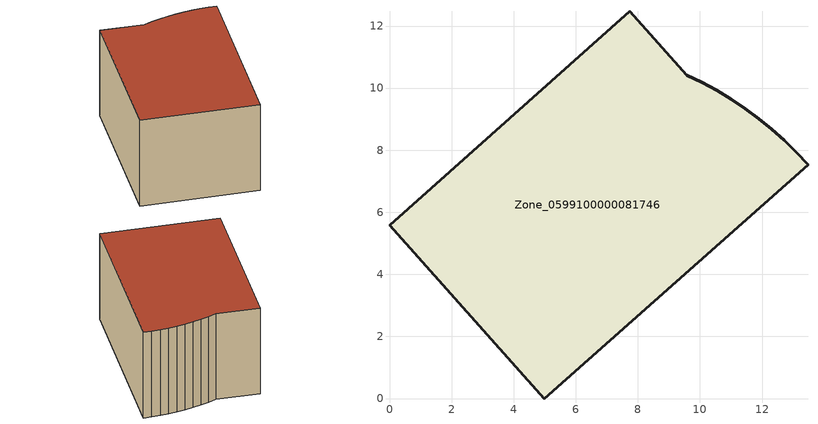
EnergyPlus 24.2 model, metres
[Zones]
Zone_0599100000081746
 floor ground (C_G): 12.31,8.68 12.72,8.31 13.11,7.94 13.48,7.54 4.98,0 0,5.58 7.74,12.47 9.57,10.42 10.06,10.18 10.54,9.92 11,9.64 11.45,9.34 11.89,9.02 z0
 wall outside (C_F): 4.98,0 13.48,7.54 13.11,7.94 12.72,8.31 12.31,8.68 11.89,9.02 11.45,9.34 11,9.64 10.54,9.92 10.06,10.18 9.57,10.42 7.74,12.47 0,5.58 4.98,0 z0:6.14
 roof outside (C_R): 7.74,12.47 0,5.58 4.98,0 13.48,7.54 13.11,7.94 12.72,8.31 12.31,8.68 11.89,9.02 11.45,9.34 11,9.64 10.54,9.92 10.06,10.18 9.57,10.42 z6.14
[BUILDING]
Pand.0599100000081746: North Axis=0; Terrain=City; Loads Convergence Tolerance Value=0.04; Temperature Convergence Tolerance Value=0.4; Solar Distribution=FullExterior; Maximum Number of Warmup Days=25; Minimum Number of Warmup Days=1
[Site:Location]
Rotterdam.The.Hague.AP_ZH_NLD Design_Conditions: Latitude=51.96; Longitude=4.45; Time Zone=1; Elevation=-4.5
[SITE:GROUNDTEMPERATURE:BUILDINGSURFACE]
18, 18, 18, 18, 18, 18, 18, 18, 18, 18, 18, 18
[MATERIAL] Thermal Absorptance=0.9; Solar Absorptance=0.7; Visible Absorptance=0.7
Name | Roughness | Thickness | Conductivity | Density | Specific Heat
G.TI.1975-1991 | MediumSmooth | 0.15 | 0.288461 | 540 | 1210
F.TI.1975-1991 | Rough | 0.3 | 0.230769 | 1920 | 840
R.TI.1975-1991 | MediumRough | 0.2 | 0.153846 | 1500 | 1000
[CONSTRUCTION]
C_G: G.TI.1975-1991
C_F: F.TI.1975-1991
C_R: R.TI.1975-1991
[ZONE]
Zone_0599100000081746: Type=1; Multiplier=1; Ceiling Height=Autocalculate; Volume=Autocalculate; Floor Area=autocalculate; Part of Total Floor Area=Yes
[ZONEINFILTRATION:DESIGNFLOWRATE]
Infil_Zone_0599100000081746: Zone or ZoneList or Space or SpaceList=Zone_0599100000081746; Schedule=AlwaysOn; Design Flow Rate Calculation Method=Flow/Area; Flow Rate per Floor Area=0.003; Constant Term Coefficient=1; Temperature Term Coefficient=0; Velocity Term Coefficient=0; Velocity Squared Term Coefficient=0
[HVACTEMPLATE:ZONE:IDEALLOADSAIRSYSTEM]
Zone_0599100000081746: Maximum Heating Supply Air Temperature=50; Minimum Cooling Supply Air Temperature=13; Maximum Heating Supply Air Humidity Ratio=0.0156; Minimum Cooling Supply Air Humidity Ratio=0.0077; Heating Limit=NoLimit; Cooling Limit=NoLimit; Dehumidification Control Type=ConstantSensibleHeatRatio; Cooling Sensible Heat Ratio=0.7; Dehumidification Setpoint=60; Humidification Control Type=None; Humidification Setpoint=30; Outdoor Air Method=None; Outdoor Air Flow Rate per Person=0.00944; Outdoor Air Flow Rate per Zone Floor Area=0; Outdoor Air Flow Rate per Zone=0; Demand Controlled Ventilation Type=None; Outdoor Air Economizer Type=NoEconomizer; Heat Recovery Type=None; Sensible Heat Recovery Effectiveness=0.7; Latent Heat Recovery Effectiveness=0.65
[ZONECONTROL:THERMOSTAT]
ThermostatControl_Zone_0599100000081746: Zone or ZoneList=Zone_0599100000081746; Control Type Schedule=DualSetpointControlType; Control 1=Thermostat_Zone_0599100000081746; Temperature Difference Between Cutout And Setpoint=0
[THERMOSTATSETPOINT:DUALSETPOINT]
Thermostat_Zone_0599100000081746: Heating Setpoint Temperature Schedule=HeatingSetpoint_Zone_0599100000081746; Cooling Setpoint Temperature Schedule=CoolingSetpoint_Zone_0599100000081746
[SCHEDULE:COMPACT]
HeatingSetpoint_Zone_0599100000081746: Through: 12/31, For: AllDays, Until: 24:00, 21
CoolingSetpoint_Zone_0599100000081746: Through: 12/31, For: AllDays, Until: 24:00, 24
DualSetpointControlType: Through: 12/31, For: AllDays, Until: 24:00, 4
AlwaysOn: Through: 12/31, For: AllDays, Until: 24:00, 1
